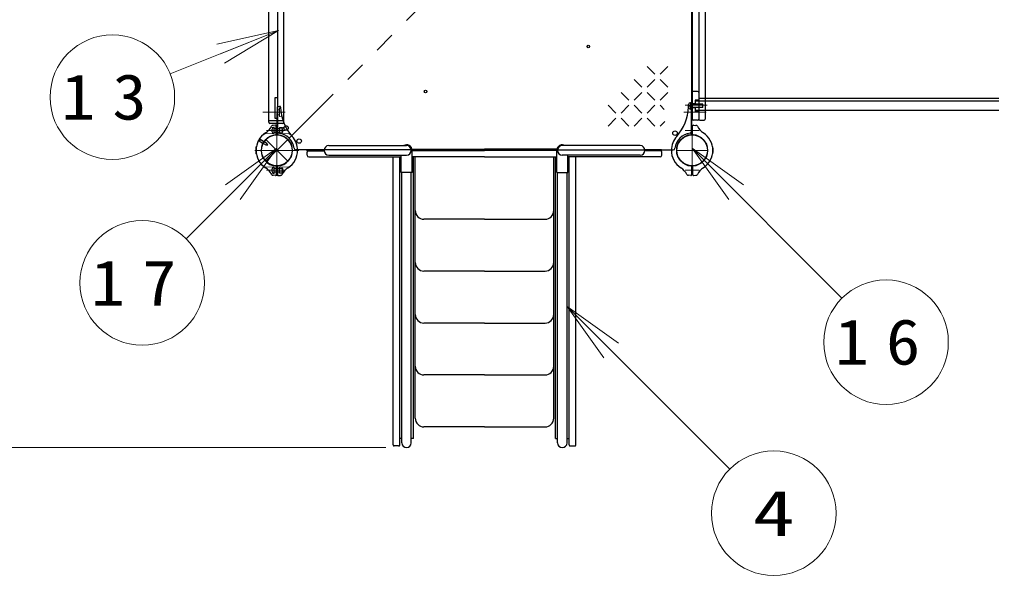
# Model space of a CAD drawing. Units: millimetres on the paper. Extents: x -385 to 0, y -594 to 267.
# Drawn here: x -160.41 to -113.59, y 64.63 to 91.41 of the extents above; entities that cross this region are included whole.
import ezdxf
from ezdxf.enums import TextEntityAlignment as Align

# ---------------------------------------------------------------- set-up
doc = ezdxf.new("R2010")
doc.units = ezdxf.units.MM
for name, pattern in [('USER1', [4.5, 2.5, -2]), ('USER2', [6, 3, -1, 1, -1]), ('USER3', [8, 3, -1, 1, -1, 1, -1])]:
    doc.linetypes.add(name, pattern=pattern)
doc.layers.add('1_60', color=2, linetype='Continuous', lineweight=25)
doc.styles.add('ＭＳ ゴシック', font='')
doc.styles.get('ＭＳ ゴシック').set_extended_font_data('MS Gothic')

msp = doc.modelspace()

# ---------------------------------------------------------------- linework, layer by layer
at = {"layer": '1_60', "color": 131, "linetype": 'USER3', "lineweight": 13}
msp.add_line((-147.425, 85.699), (-128.603, 104.521), dxfattribs=at)
at = {"layer": '1_60', "color": 7}
for p, q in [((-148.395, 86.459), (-148.395, 103.76)), ((-147.684, 86.459), (-147.684, 103.76)), ((-148.089, 87.651), (-147.989, 87.651)), ((-148.089, 86.651), (-148.089, 87.651)), ((-147.989, 87.651), (-147.989, 86.651)), ((-128.181, 87.183), (-128.181, 87.317)), ((-128.081, 87.4), (-128.098, 87.4)), ((-128.081, 87.1), (-128.098, 87.1)), ((-128.081, 87.403), (-128.04, 87.403)), ((-128.081, 87.403), (-128.081, 87.097)), ((-128.081, 87.1), (-128.081, 87.4)), ((-127.498, 87.333), (-128.081, 87.333)), ((-128.081, 87.25), (-128.04, 87.261)), ((-128.081, 87.239), (-128.04, 87.25)), ((-127.498, 87.167), (-128.081, 87.167)), ((-128.081, 87.097), (-128.04, 87.097)), ((-128.04, 87.075), (-128.04, 87.425)), ((-128.04, 87.425), (-128.015, 87.425)), ((-128.04, 87.403), (-128.04, 87.097)), ((-128.015, 87.075), (-128.015, 87.425)), ((-127.498, 87.167), (-127.498, 87.333)), ((-147.989, 86.651), (-148.089, 86.651)), ((-128.015, 87.075), (-128.04, 87.075)), ((-147.684, 86.526), (-148.395, 86.526)), ((-147.734, 86.409), (-148.345, 86.409)), ((-148.139, 86.218), (-148.156, 86.218)), ((-148.139, 85.918), (-148.139, 86.218)), ((-148.839, 85.682), (-148.922, 85.537)), ((-148.839, 85.682), (-148.824, 85.625)), ((-148.239, 86.001), (-148.239, 86.134)), ((-148.139, 85.918), (-148.156, 85.918)), ((-149, 85.276), (-149.003, 85.276)), ((-148.865, 85.552), (-148.922, 85.537)), ((-148.824, 85.625), (-148.865, 85.552)), ((-148.531, 85.359), (-148.865, 85.552)), ((-148.489, 85.432), (-148.824, 85.625)), ((-148.447, 85.359), (-148.531, 85.359)), ((-148.447, 85.359), (-148.489, 85.432)), ((-127.029, 85.276), (-127.026, 85.276)), ((-149, 84.943), (-149.003, 84.943)), ((-127.029, 84.943), (-127.026, 84.943)), ((-148.139, 84.301), (-148.156, 84.301)), ((-148.139, 84.001), (-148.139, 84.301)), ((-148.239, 84.084), (-148.239, 84.218)), ((-148.139, 84.001), (-148.156, 84.001))]:
    msp.add_line(p, q, dxfattribs=at)
at = {"layer": '1_60', "color": 190}
for p, q in [((-128.015, 103.602), (-128.015, 86.618)), ((-127.698, 103.602), (-127.698, 86.618)), ((-127.381, 103.602), (-127.381, 86.618)), ((-127.748, 87.943), (-127.965, 87.943)), ((-86.215, 87.6), (-127.698, 87.6)), ((-127.865, 87.35), (-128.015, 87.35)), ((-127.865, 87.15), (-128.015, 87.15)), ((-127.698, 87.525), (-127.865, 87.525)), ((-127.865, 87.525), (-127.865, 87.333)), ((-127.865, 87.477), (-127.865, 87.333)), ((-85.548, 87.477), (-127.865, 87.477)), ((-127.865, 87.167), (-127.865, 86.975)), ((-127.865, 87.167), (-127.865, 87.023)), ((-85.548, 87.023), (-127.865, 87.023)), ((-127.698, 86.975), (-127.865, 86.975)), ((-127.748, 86.568), (-127.965, 86.568)), ((-127.648, 86.568), (-127.431, 86.568))]:
    msp.add_line(p, q, dxfattribs=at)
at = {"layer": '1_60', "color": 131}
for p, q in [((-147.989, 95.11), (-147.989, 86.02)), ((-128.039, 95.11), (-128.039, 86.02)), ((-138.014, 85.135), (-147.104, 85.135)), ((-138.014, 85.135), (-128.924, 85.135))]:
    msp.add_line(p, q, dxfattribs=at)
at = {"layer": '1_60', "color": 7, "lineweight": 13}
for p, q in [((-147.936, 90.883), (-153.15, 88.789)), ((-150.907, 90.229), (-147.936, 90.883)), ((-147.936, 90.883), (-150.72, 89.765)), ((-147.936, 90.883), (-150.534, 89.301)), ((-148.014, 85.21), (-152.378, 80.847)), ((-150.489, 83.442), (-148.014, 85.21)), ((-148.014, 85.21), (-150.136, 83.088)), ((-148.014, 85.21), (-149.782, 82.735)), ((-126.247, 82.735), (-128.015, 85.21)), ((-128.015, 85.21), (-125.54, 83.442)), ((-128.015, 85.21), (-125.893, 83.088)), ((-128.015, 85.21), (-120.797, 77.992)), ((-132.27, 75.111), (-134.038, 77.586)), ((-134.038, 77.586), (-131.563, 75.818)), ((-134.038, 77.586), (-131.917, 75.465)), ((-134.038, 77.586), (-126.206, 69.754)), ((-142.765, 70.796), (-331.041, 70.796))]:
    msp.add_line(p, q, dxfattribs=at)
at = {"layer": '1_60', "color": 131, "lineweight": 13}
for p, q in [((-130.182, 89.153), (-129.807, 88.778)), ((-129.182, 89.153), (-129.557, 88.778)), ((-130.807, 88.528), (-130.432, 88.153)), ((-129.807, 88.528), (-130.182, 88.153)), ((-129.557, 88.528), (-129.182, 88.153)), ((-131.432, 87.903), (-131.057, 87.528)), ((-130.432, 87.903), (-130.807, 87.528)), ((-130.182, 87.903), (-129.807, 87.528)), ((-129.182, 87.903), (-129.557, 87.528)), ((-132.058, 87.278), (-131.683, 86.903)), ((-131.057, 87.278), (-131.432, 86.903)), ((-130.807, 87.278), (-130.432, 86.903)), ((-129.807, 87.278), (-130.182, 86.903)), ((-129.557, 87.278), (-129.358, 87.079)), ((-131.683, 86.653), (-132.058, 86.278)), ((-131.432, 86.653), (-131.057, 86.278)), ((-130.432, 86.653), (-130.807, 86.278)), ((-130.182, 86.653), (-129.807, 86.278)), ((-129.335, 86.501), (-129.557, 86.278))]:
    msp.add_line(p, q, dxfattribs=at)
at = {"layer": '1_60', "color": 7, "linetype": 'USER2', "lineweight": 13}
for p, q in [((-148.014, 83.878), (-148.014, 87.693)), ((-147.608, 86.943), (-148.694, 86.943)), ((-128.421, 86.943), (-127.335, 86.943)), ((-148.516, 86.068), (-147.608, 86.068)), ((-127.683, 86.068), (-128.346, 86.068)), ((-128.015, 84.36), (-128.015, 85.86)), ((-146.951, 85.109), (-149.071, 85.109)), ((-128.765, 85.11), (-127.265, 85.11)), ((-148.516, 84.151), (-147.608, 84.151)), ((-127.683, 84.151), (-128.346, 84.151))]:
    msp.add_line(p, q, dxfattribs=at)
at = {"layer": '1_60'}
for p, q in [((-147.989, 85.891), (-147.989, 87.2)), ((-147.954, 87.233), (-147.867, 87.229)), ((-128.075, 87.234), (-128.162, 87.229)), ((-128.04, 85.891), (-128.04, 87.201)), ((-148.074, 86.317), (-148.195, 86.312)), ((-148.039, 85.891), (-148.039, 86.283)), ((-127.99, 85.891), (-127.99, 86.284)), ((-127.955, 86.317), (-127.834, 86.313)), ((-145.515, 85.336), (-141.765, 85.336)), ((-130.514, 85.336), (-134.265, 85.336)), ((-146.556, 84.876), (-146.556, 85.026)), ((-146.548, 85.083), (-146.548, 85.136)), ((-146.548, 85.136), (-145.74, 85.136)), ((-146.548, 85.083), (-145.74, 85.083)), ((-146.473, 84.793), (-142.031, 84.793)), ((-145.515, 84.883), (-141.765, 84.883)), ((-142.415, 70.922), (-142.415, 84.793)), ((-142.098, 70.922), (-142.098, 84.793)), ((-142.031, 84.05), (-142.031, 84.883)), ((-141.538, 85.11), (-138.015, 85.11)), ((-141.503, 85.163), (-138.015, 85.163)), ((-141.498, 84.05), (-141.498, 85.11)), ((-138.015, 84.793), (-141.498, 84.793)), ((-141.431, 71.226), (-141.431, 84.793)), ((-141.348, 72.21), (-141.348, 84.793)), ((-134.526, 85.163), (-138.015, 85.163)), ((-134.491, 85.11), (-138.015, 85.11)), ((-138.015, 84.793), (-134.531, 84.793)), ((-134.681, 72.21), (-134.681, 84.793)), ((-134.598, 71.226), (-134.598, 84.793)), ((-134.531, 84.05), (-134.531, 85.11)), ((-130.514, 84.883), (-134.265, 84.883)), ((-133.998, 84.05), (-133.998, 84.883)), ((-129.556, 84.793), (-133.998, 84.793)), ((-133.931, 70.922), (-133.931, 84.793)), ((-133.615, 70.922), (-133.615, 84.793)), ((-129.481, 85.136), (-130.289, 85.136)), ((-129.481, 85.083), (-130.289, 85.083)), ((-129.481, 85.083), (-129.481, 85.136)), ((-129.473, 84.876), (-129.473, 85.026)), ((-148.039, 84.328), (-148.039, 83.936)), ((-147.989, 84.328), (-147.989, 83.936)), ((-128.04, 84.329), (-128.04, 83.936)), ((-127.99, 84.329), (-127.99, 83.936)), ((-148.074, 83.902), (-148.205, 83.907)), ((-147.955, 83.902), (-147.834, 83.906)), ((-141.498, 84.05), (-142.031, 84.05)), ((-141.991, 71.022), (-141.991, 84.05)), ((-141.538, 71.022), (-141.538, 84.05)), ((-134.531, 84.05), (-133.998, 84.05)), ((-134.491, 71.022), (-134.491, 84.05)), ((-134.038, 71.022), (-134.038, 84.05)), ((-128.074, 83.903), (-128.195, 83.907)), ((-127.955, 83.903), (-127.824, 83.907)), ((-138.015, 81.793), (-140.931, 81.793)), ((-138.015, 81.793), (-135.098, 81.793)), ((-138.015, 79.293), (-140.931, 79.293)), ((-138.015, 79.293), (-135.098, 79.293)), ((-138.015, 76.793), (-140.931, 76.793)), ((-138.015, 76.793), (-135.098, 76.793)), ((-138.015, 74.293), (-140.931, 74.293)), ((-138.015, 74.293), (-135.098, 74.293)), ((-138.015, 71.793), (-140.931, 71.793)), ((-138.015, 71.793), (-135.098, 71.793)), ((-141.991, 71.226), (-142.098, 71.226)), ((-141.431, 71.226), (-141.538, 71.226)), ((-134.598, 71.226), (-134.491, 71.226)), ((-134.038, 71.226), (-133.931, 71.226)), ((-142.148, 70.872), (-142.365, 70.872)), ((-133.881, 70.872), (-133.665, 70.872))]:
    msp.add_line(p, q, dxfattribs=at)
at = {"layer": '1_60', "linetype": 'USER1', "lineweight": 13}
for p, q in [((-147.889, 86.742), (-147.889, 87.143)), ((-147.883, 87.151), (-147.851, 87.153)), ((-147.889, 87.068), (-147.989, 87.068)), ((-147.889, 86.818), (-147.989, 86.818)), ((-147.882, 86.734), (-147.788, 86.729)), ((-148.147, 86.214), (-148.265, 86.22)), ((-148.139, 85.93), (-148.139, 86.206)), ((-148.039, 86.168), (-148.139, 86.168)), ((-147.989, 86.168), (-147.889, 86.168)), ((-147.889, 85.93), (-147.889, 86.206)), ((-147.882, 86.214), (-147.613, 86.228)), ((-148.147, 85.921), (-148.576, 85.899)), ((-148.039, 85.968), (-148.139, 85.968)), ((-147.989, 85.968), (-147.889, 85.968)), ((-147.882, 85.921), (-147.443, 85.899)), ((-148.147, 84.297), (-148.576, 84.32)), ((-148.139, 84.289), (-148.139, 84.013)), ((-147.889, 84.289), (-147.889, 84.013)), ((-147.882, 84.297), (-147.452, 84.32)), ((-148.147, 84.005), (-148.265, 83.999)), ((-148.039, 84.251), (-148.139, 84.251)), ((-148.039, 84.051), (-148.139, 84.051)), ((-147.989, 84.251), (-147.889, 84.251)), ((-147.989, 84.051), (-147.889, 84.051)), ((-147.882, 84.005), (-147.764, 83.999))]:
    msp.add_line(p, q, dxfattribs=at)
at = {"layer": '1_60', "color": 190, "linetype": 'USER2', "lineweight": 13}
msp.add_line((-127.289, 87.293), (-128.344, 87.293), dxfattribs=at)
at = {"layer": '1_60', "color": 7, "linetype": 'USER1', "lineweight": 13}
for p, q in [((-147.723, 86.151), (-148.139, 86.151)), ((-147.889, 86.209), (-147.756, 86.209)), ((-147.756, 85.926), (-147.756, 86.209)), ((-147.723, 86.151), (-147.723, 85.984)), ((-148.82, 85.632), (-148.833, 85.683)), ((-147.723, 85.984), (-148.139, 85.984)), ((-147.889, 85.926), (-147.756, 85.926)), ((-148.87, 85.545), (-148.921, 85.532)), ((-148.82, 85.632), (-148.87, 85.545)), ((-148.688, 85.44), (-148.87, 85.545)), ((-148.638, 85.527), (-148.82, 85.632)), ((-147.889, 84.293), (-147.756, 84.293)), ((-147.756, 84.293), (-147.756, 84.009)), ((-147.723, 84.234), (-148.139, 84.234)), ((-147.723, 84.068), (-148.139, 84.068)), ((-147.889, 84.009), (-147.756, 84.009)), ((-147.723, 84.234), (-147.723, 84.068))]:
    msp.add_line(p, q, dxfattribs=at)
at = {"layer": '1_60', "color": 4, "lineweight": 13}
for p, q in [((-148.539, 84.584), (-147.489, 85.634)), ((-148.539, 85.634), (-147.489, 84.584))]:
    msp.add_line(p, q, dxfattribs=at)
at = {"layer": '1_60', "color": 7, "lineweight": 13}
for centre in [(-155.934, 87.671), (-154.499, 78.725), (-118.676, 75.871), (-124.084, 67.632)]:
    msp.add_circle(centre, 3, dxfattribs=at)
at = {"layer": '1_60', "color": 131}
for centre, radius in [((-133.014, 90.11), 0.0625), ((-140.848, 87.943), 0.0625), ((-147.568, 86.188), 0.108), ((-128.839, 85.935), 0.108), ((-146.937, 85.556), 0.108)]:
    msp.add_circle(centre, radius, dxfattribs=at)
at = {"layer": '1_60', "color": 7}
for centre, radius in [((-148.014, 85.11), 0.743), ((-128.839, 85.935), 0.108), ((-128.014, 85.11), 0.743), ((-146.937, 85.556), 0.108)]:
    msp.add_circle(centre, radius, dxfattribs=at)
at = {"layer": '1_60', "color": 4, "lineweight": 13}
msp.add_circle((-148.014, 85.109), 0.743, dxfattribs=at)
at = {"layer": '1_60', "color": 190}
msp.add_circle((-128.015, 85.11), 0.743, dxfattribs=at)
for centre, start, end in [((-127.965, 87.893), 90, 180), ((-127.748, 87.893), 0, 90), ((-127.965, 86.618), 180, 270), ((-127.748, 86.618), 270, 0), ((-127.648, 86.618), 180, 270), ((-127.431, 86.618), 270, 0)]:
    msp.add_arc(centre, 0.05, start, end, dxfattribs=at)
at = {"layer": '1_60'}
for centre, radius, start, end in [((-147.956, 87.2), 0.0333, 87, 180), ((-147.869, 87.196), 0.0333, 1.0841, 87), ((-145.669, 87.237), 2.167, 181.0841, 222.2172), ((-130.36, 87.238), 2.167, 317.7828, 358.9158), ((-128.16, 87.196), 0.0333, 93, 178.9159), ((-128.073, 87.201), 0.0333, 0, 93), ((-149.006, 86.652), 0.833, 302.7272, 332.5412), ((-148.192, 86.229), 0.0833, 92, 152.5412), ((-148.073, 86.283), 0.0333, 0, 92), ((-127.956, 86.284), 0.0333, 88, 180), ((-127.837, 86.229), 0.0833, 27.4588, 88), ((-127.023, 86.652), 0.833, 207.4588, 237.2728), ((-148.014, 85.109), 1, 122.7272, 180), ((-148.014, 85.109), 0.75, 94.2707, 180), ((-148.073, 85.891), 0.0333, 274.2707, 0), ((-147.956, 85.891), 0.0333, 180, 265.7293), ((-148.014, 85.109), 0.75, 0, 85.7293), ((-148.014, 85.109), 1, 0, 42.2172), ((-128.015, 85.11), 1, 137.7828, 180), ((-128.015, 85.11), 0.75, 94.2707, 180), ((-128.073, 85.891), 0.0333, 274.2707, 0), ((-127.956, 85.891), 0.0333, 180, 265.7293), ((-128.015, 85.11), 0.75, 0, 85.7293), ((-128.015, 85.11), 1, 0, 57.2728), ((-145.515, 85.11), 0.227, 90, 270), ((-141.765, 85.11), 0.267, 0, 121.7883), ((-141.765, 85.11), 0.227, 270, 90), ((-134.265, 85.11), 0.267, 58.2117, 180), ((-134.265, 85.11), 0.227, 90, 270), ((-130.514, 85.11), 0.227, 270, 90), ((-148.014, 85.109), 1, 180, 237.2728), ((-148.014, 85.109), 0.75, 180, 265.7293), ((-148.014, 85.109), 0.75, 274.2707, 0), ((-148.014, 85.109), 1, 302.7272, 0), ((-146.473, 85.026), 0.0833, 120, 180), ((-146.473, 84.876), 0.0833, 180, 270), ((-129.556, 84.876), 0.0833, 270, 0), ((-129.556, 85.026), 0.0833, 0, 60), ((-128.015, 85.11), 1, 180, 237.2728), ((-128.015, 85.11), 0.75, 180, 265.7293), ((-128.015, 85.11), 0.75, 274.2707, 0), ((-128.015, 85.11), 1, 302.7272, 0), ((-149.006, 83.567), 0.833, 27.4588, 57.2728), ((-148.073, 84.328), 0.0333, 0, 85.7293), ((-147.956, 84.328), 0.0333, 94.2707, 180), ((-147.023, 83.567), 0.833, 122.7272, 152.5412), ((-129.006, 83.567), 0.833, 27.4588, 57.2728), ((-128.073, 84.329), 0.0333, 0, 85.7293), ((-127.956, 84.329), 0.0333, 94.2707, 180), ((-127.023, 83.567), 0.833, 122.7272, 152.5412), ((-148.192, 83.99), 0.0833, 207.4588, 268), ((-148.073, 83.936), 0.0333, 268, 0), ((-147.956, 83.936), 0.0333, 180, 272), ((-147.837, 83.99), 0.0833, 272, 332.5412), ((-147.837, 83.99), 0.0833, 272, 332.5412), ((-128.192, 83.99), 0.0833, 207.4588, 268), ((-128.192, 83.99), 0.0833, 207.4588, 268), ((-128.073, 83.936), 0.0333, 268, 0), ((-127.956, 83.936), 0.0333, 180, 272), ((-127.837, 83.99), 0.0833, 272, 332.5412), ((-140.931, 82.21), 0.417, 180, 270), ((-135.098, 82.21), 0.417, 270, 0), ((-140.931, 79.71), 0.417, 180, 270), ((-135.098, 79.71), 0.417, 270, 0), ((-140.931, 77.21), 0.417, 180, 270), ((-135.098, 77.21), 0.417, 270, 0), ((-140.931, 74.71), 0.417, 180, 270), ((-135.098, 74.71), 0.417, 270, 0), ((-140.931, 72.21), 0.417, 180, 270), ((-135.098, 72.21), 0.417, 270, 0), ((-142.365, 70.922), 0.05, 180, 270), ((-142.148, 70.922), 0.05, 270, 0), ((-141.765, 71.022), 0.227, 180, 0), ((-134.265, 71.022), 0.227, 180, 0), ((-133.881, 70.922), 0.05, 180, 270), ((-133.665, 70.922), 0.05, 270, 0)]:
    msp.add_arc(centre, radius, start, end, dxfattribs=at)
at = {"layer": '1_60', "linetype": 'USER1', "lineweight": 13}
for centre, radius, start, end in [((-147.881, 87.143), 0.0083, 93, 180), ((-147.851, 87.17), 0.0167, 273, 1.771), ((-147.881, 86.742), 0.0083, 180, 267), ((-147.789, 86.712), 0.0167, 13.9081, 87), ((-148.264, 86.237), 0.0167, 150.7809, 267), ((-148.148, 86.206), 0.0083, 0, 87), ((-147.881, 86.206), 0.0083, 93, 180), ((-147.614, 86.245), 0.0167, 273, 27.0386), ((-148.568, 85.733), 0.167, 93, 131.6006), ((-148.148, 85.93), 0.0083, 273, 0), ((-147.881, 85.93), 0.0083, 180, 267), ((-147.452, 85.732), 0.167, 40.1699, 87), ((-148.568, 84.486), 0.167, 228.3994, 267), ((-148.148, 84.289), 0.0083, 0, 87), ((-147.881, 84.289), 0.0083, 93, 180), ((-147.461, 84.486), 0.167, 273, 311.6006), ((-148.264, 83.982), 0.0167, 93, 209.2191), ((-148.148, 84.013), 0.0083, 273, 0), ((-147.881, 84.013), 0.0083, 180, 267), ((-147.765, 83.982), 0.0167, 330.7809, 87)]:
    msp.add_arc(centre, radius, start, end, dxfattribs=at)
at = {"layer": '1_60', "color": 7}
for centre, radius, start, end in [((-128.098, 87.317), 0.0833, 90, 180), ((-128.098, 87.183), 0.0833, 180, 270), ((-148.345, 86.459), 0.05, 180, 270), ((-148.156, 86.134), 0.0833, 90, 180), ((-147.734, 86.459), 0.05, 270, 0), ((-148.156, 86.001), 0.0833, 180, 270), ((-148.014, 85.109), 1.017, 171.3731, 180), ((-149.003, 85.259), 0.0167, 90, 171.3731), ((-127.026, 85.26), 0.0167, 8.6269, 90), ((-128.015, 85.11), 1.017, 0, 8.6269), ((-148.014, 85.109), 1.017, 180, 188.6269), ((-149.003, 84.959), 0.0167, 188.6269, 270), ((-127.026, 84.96), 0.0167, 270, 351.3731), ((-128.015, 85.11), 1.017, 351.3731, 0), ((-148.156, 84.218), 0.0833, 90, 180), ((-148.156, 84.084), 0.0833, 180, 270)]:
    msp.add_arc(centre, radius, start, end, dxfattribs=at)
at = {"layer": '1_60', "color": 131}
for centre, radius, start, end in [((-147.906, 86.02), 0.0833, 180, 263.2128), ((-148.014, 85.11), 0.833, 6.7872, 83.2128), ((-128.014, 85.11), 0.833, 96.7872, 173.2128), ((-128.122, 86.02), 0.0833, 276.7872, 0), ((-147.104, 85.218), 0.0833, 186.7872, 270), ((-128.924, 85.218), 0.0833, 270, 353.2128)]:
    msp.add_arc(centre, radius, start, end, dxfattribs=at)

# ---------------------------------------------------------------- texts
at = {"layer": '1_60', "color": 7, "style": 'ＭＳ ゴシック', "width": 1.35}
msp.add_text('4', height=2.199, dxfattribs=at).set_placement((-124.084, 67.632), align=Align.MIDDLE_CENTER)
at = {"layer": '1_60', "color": 7, "char_height": 2.199, "attachment_point": 5, "style": 'ＭＳ ゴシック'}
for s, insert in [('\\T1.5;\\W1.1;13', (-155.934, 87.671)), ('\\T1.5;\\W1.1;17', (-154.499, 78.725)), ('\\T1.5;\\W1.1;16', (-118.676, 75.871))]:
    msp.add_mtext(s, dxfattribs=dict(at, insert=insert))

doc.saveas('drawing.dxf')
